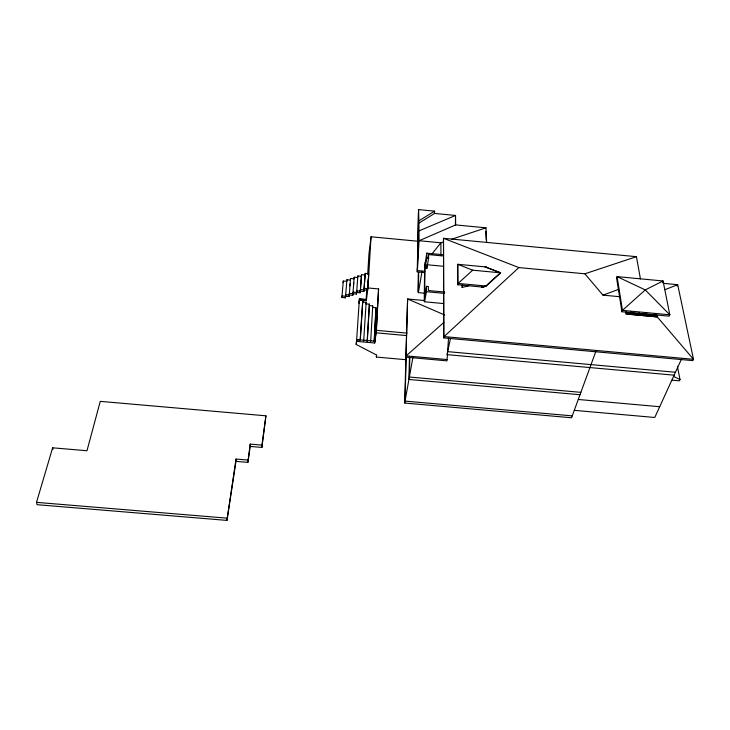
<?xml version="1.0" encoding="UTF-8"?>
<svg xmlns="http://www.w3.org/2000/svg" width="730" height="730" viewBox="0 0 730 730"><rect width="100%" height="100%" fill="white"/><g stroke="black" fill="none" stroke-linecap="round" stroke-linejoin="round"><path stroke-width="1.09" d="M417.241 271.879L419.075 240.727L418.929 223.152L434.578 213.434L434.578 211.143L418.536 209.601L417.241 271.879L424.513 272.564L425.188 262.335M443.22 254.715L426.795 253.164L426.749 258.238L424.97 268.366L426.785 268.53L428.583 258.411L428.61 254.597L443.128 255.974M443.685 303.57L424.595 301.773L426.439 291.708L426.484 286.324L428.364 286.498L428.337 290.531L444.716 292.055M426.785 268.53L426.822 264.725L443.411 266.286M657.557 316.126L657.237 316.893L626.103 313.973L626.121 311.756M247.908 460.064L236 459.051L236.009 461.369L247.881 462.382L250.207 444.096L261.96 445.108L261.906 447.435L250.18 446.431L250.207 444.096M424.577 271.587L424.24 301.508L424.413 300.532L407.614 298.981L405.926 357.152L446.988 360.857L448.576 337.525M424.97 268.366L424.659 296.435L426.484 286.324M418.929 223.152L418.536 209.601L417.46 270.575L424.741 271.259M417.989 291.735L418.29 273.704M424.915 293.25L418.363 292.639L418.691 272.354M409.457 356.778L408.937 379.463L579.994 394.729M409.813 357.727L409.375 377.018L580.87 392.348M595.99 351.03L571.572 417.77L404.703 403.042L405.871 357.901M406.172 357.079L405.05 401.099L572.256 415.872M236.009 461.369L226.957 520.399L37.066 504.686L36.5 502.359L52.642 447.809L86.979 450.738L100.265 401.363L265.921 415.817L261.906 447.435M406.382 356.45L405.816 359.698L376.37 357.052L376.653 355.081L356.176 344.478L356.55 341.357L374.691 343L376.443 330.334L378.569 288.943L367.938 287.958L371.05 236.776L418.345 241.274M376.37 357.052L376.461 355.255M374.171 340.764L375.485 315.953M375.603 313.69L376.041 307.731L372.555 307.412L372.747 305.952L369.261 305.633L367.144 341.731M374.253 341.576L376.041 307.731M374.691 343L376.196 331.009M370.676 341.257L372.747 305.952M367.272 341.412L369.453 304.173L365.958 303.844L366.141 302.384L362.646 302.056L360.237 339.295M359.425 298.807L359.343 300.057L366.351 300.705L366.423 299.446L359.425 298.807L358.977 303.205L359.06 301.946M368.048 282.775L368.239 279.581M360.529 289.573L367.591 290.23L368.705 273.713L365.21 273.385L363.868 291.498L356.815 290.85L356.45 294.044L349.405 293.387L349.068 296.562L342.041 295.915L341.886 297.502L345.39 297.822L345.719 294.655L352.754 295.303L353.101 292.119L360.155 292.776L361.532 274.672L365.018 275M366.15 299.364L366.779 289.162M367.692 274.434L368.951 254.031L371.05 236.776M363.668 341.083L366.141 302.384M356.55 341.357L359.315 300.267L362.819 300.587L360.273 340.089L356.651 339.76M363.868 291.498L365.21 273.385M356.176 344.478L356.678 339.56L374.791 341.202M360.155 292.776L360.291 290.649M360.793 283.194L360.939 281.068M360.337 291.179L361.532 274.672M356.45 294.044L356.596 291.909M356.632 292.447L357.855 275.949L361.341 276.278M352.754 295.303L352.909 293.177M353.53 284.673L353.694 282.546M352.928 293.715L354.196 277.227L357.673 277.555L357.855 275.949M349.068 296.562L349.232 294.436M349.88 285.932L350.044 283.806M349.232 294.975L350.546 278.504L354.023 278.823L354.196 277.227M345.39 297.822L345.564 295.696M345.555 296.243L346.905 279.773L350.382 280.092L350.546 278.504M341.886 297.502L343.273 281.032L346.741 281.36L346.905 279.773M343.118 282.62L343.273 281.032M362.646 302.056L362.819 300.587M366.351 300.705L367.938 287.958M369.261 305.633L369.453 304.173M261.96 445.108L265.921 415.817M378.569 288.943L376.105 332.816L406.546 335.581M247.881 462.382L250.18 446.431M226.957 520.399L236 459.051M405.926 357.152L407.614 298.981L444.643 314.968M418.363 292.639L422.04 271.441M426.795 253.164L424.568 267.481M434.35 212.448L434.578 211.143L418.965 220.798M428.072 257.635L428.61 254.597M404.703 403.042L412.988 356.888M663.178 283.313L677.695 284.682L693.5 359.315L692.889 360.62L443.785 337.917L443.493 238.299L636.432 256.677L640.447 278.979M484.081 287.219L457.801 284.755L457.728 264.287L486.527 267.016M447.143 353.995L450.392 338.839M462.665 285.311L462.172 287.574L462.163 285.202M621.942 311.756L622.462 310.378L645.247 289.91L663.059 280.968L669.802 314.794L669.218 316.154L621.942 311.756L616.585 278.002L617.078 276.624L663.059 280.968L662.502 282.346M626.103 313.973L626.395 313.225L657.557 316.017M628.366 313.407L628.065 314.174L657.237 316.893M631.067 311.628L630.364 313.444L653.742 315.625L654.491 313.818M638.166 314.174L638.878 312.358M645.959 314.904L646.689 313.088M655.321 316.71L656.398 314.092M677.139 285.996L677.695 284.682L665.012 289.655M681.601 358.832L654.783 417.478L574.282 410.342M677.394 366.314L680.013 379.591L679.438 380.823L671.856 380.138M431.613 254.341L440.893 242.798L443.046 242.086M636.432 256.677L584.885 273.796L518.866 267.572L444.068 336.576L693.5 359.315L656.544 316.063M482.019 287.027L486.125 286.05L500.57 272.819L485.295 266.897M481.764 286.999L485.915 286.032L500.57 272.819L472.675 270.182L458.084 283.423L486.125 286.05M443.904 322.395L406.145 355.866L447.262 359.571M486.645 242.396L485.988 227.824L455.675 224.913L419.075 240.727L440.893 242.798L440.938 255.19M419.239 230.799L455.511 215.45L455.675 224.913M584.885 273.796L602.943 295.139L618.739 289.335M451.633 239.23L485.988 227.824M462.218 287.392L468.678 285.877M36.5 502.359L226.93 518.145M578.26 399.474L659.701 406.72M447.654 351.632L675.46 372.263M447.006 354.643L674.118 375.174M359.406 299.118L366.405 299.765M375.84 309.182L377.583 309.337M376.443 330.334L406.966 333.117M602.943 295.139L619.578 296.69M426.439 291.708L444.57 293.387M364.252 288.295L367.792 288.624M631.195 313.06L637.692 313.663M638.996 313.781L645.493 314.393M646.789 314.511L653.277 315.114M630.985 313.152L637.81 313.791M638.786 313.882L645.603 314.521M646.579 314.603L653.396 315.241M626.395 313.225L657.657 316.136M626.313 313.444L657.465 316.346M426.749 258.238L428.583 258.411M434.578 213.434L455.511 215.45L455.401 225.159M485.094 266.879L500.57 272.819M518.866 267.572L443.493 238.299L443.785 337.917M472.675 270.182L457.728 264.287L457.801 284.755M673.553 376.424L680.013 379.591M52.642 447.809L52.98 449.397M424.413 300.532L424.604 301.809M485.797 231.355L486.198 240.325M669.802 314.794L622.462 310.378L617.078 276.624L645.247 289.91L669.802 314.794"/></g></svg>
